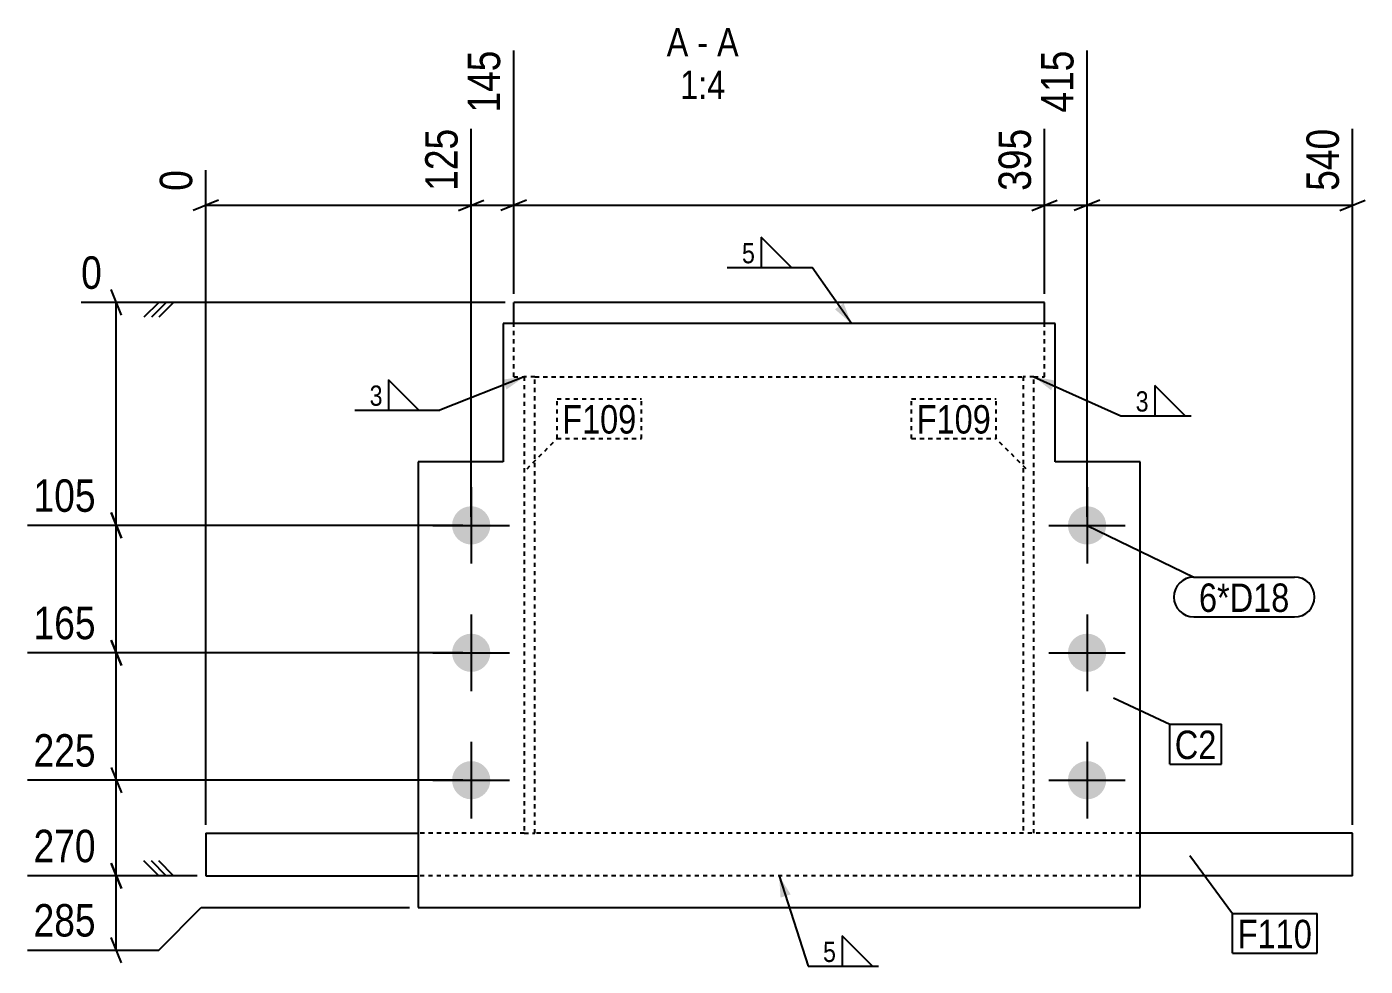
# Model space of a CAD drawing. Header units: millimetres. Extents: x 14 to 47490, y 10 to 2017.
# Drawn here: x 29928 to 30559, y 10 to 452 of the extents above; entities that cross this region are included whole.
import ezdxf

# ---------------------------------------------------------------- set-up
doc = ezdxf.new("R2010")
doc.units = ezdxf.units.MM
doc.linetypes.add('DXK_LINE_DOT2', pattern=[3.9198, 1.9599, -1.9599])
for name, color, linetype in [('MÅLSÆTNING', 7, 'Continuous'), ('STÅL', 7, 'Continuous'), ('TEKST', 7, 'Continuous')]:
    doc.layers.add(name, color=color, linetype=linetype)
doc.styles.add('Arial Narrow', font='ARIALN.TTF', dxfattribs={"height": 0.2})

msp = doc.modelspace()

# ---------------------------------------------------------------- hatches: boundary and pattern name
at = {"layer": 'STÅL', "linetype": 'Continuous'}
for points in [[(30146.56, 217.19, -1), (30128.56, 217.19, -1)], [(30436.57, 217.19, -1), (30418.57, 217.19, -1)], [(30146.56, 157.19, -1), (30128.56, 157.19, -1)], [(30436.57, 157.19, -1), (30418.57, 157.19, -1)], [(30146.56, 97.19, -1), (30128.56, 97.19, -1)], [(30436.57, 97.19, -1), (30418.57, 97.19, -1)]]:
    msp.add_hatch(color=96, dxfattribs=at).paths.add_polyline_path(points)
at = {"layer": 'TEKST', "linetype": 'Continuous'}
for points in [[(30312.93, 321.82), (30316.6, 312.19), (30308.83, 318.96)], [(30152.35, 285.85), (30162.57, 287.19), (30154.18, 281.19)], [(30410.65, 280.81), (30402.56, 287.19), (30412.71, 285.37)], [(30283.24, 41.9), (30282.57, 52.19), (30288, 43.43)]]:
    msp.add_hatch(color=3, dxfattribs=at).paths.add_polyline_path(points)

# ---------------------------------------------------------------- linework, layer by layer
at = {"layer": 'MÅLSÆTNING', "color": 7, "linetype": 'Continuous'}
for p, q in [((30157.57, 326.19), (30157.57, 440.79)), ((30157.57, 326.19), (30157.57, 440.79)), ((30427.57, 221.19), (30427.57, 440.79)), ((30427.57, 221.19), (30427.57, 440.79)), ((30137.56, 221.19), (30137.56, 403.99)), ((30137.56, 221.19), (30137.56, 403.99)), ((30407.57, 326.19), (30407.57, 403.99)), ((30407.57, 326.19), (30407.57, 403.99)), ((30552.57, 76.19), (30552.57, 403.99)), ((30012.57, 76.19), (30012.57, 384.49)), ((30018.57, 370.34), (30006.57, 365.54)), ((30012.57, 367.94), (30137.56, 367.94)), ((30131.56, 365.54), (30143.56, 370.34)), ((30131.56, 365.54), (30143.56, 370.34)), ((30137.56, 367.94), (30157.57, 367.94)), ((30163.57, 370.34), (30151.57, 365.54)), ((30163.57, 370.34), (30151.57, 365.54)), ((30157.57, 367.94), (30407.57, 367.94)), ((30401.57, 365.54), (30413.57, 370.34)), ((30401.57, 365.54), (30413.57, 370.34)), ((30407.57, 367.94), (30427.57, 367.94)), ((30433.57, 370.34), (30421.57, 365.54)), ((30433.57, 370.34), (30421.57, 365.54)), ((30427.57, 367.94), (30552.57, 367.94)), ((30546.57, 365.54), (30558.57, 370.34)), ((29972.83, 316.19), (29968.03, 328.19)), ((30153.57, 322.19), (29953.88, 322.19)), ((29970.43, 217.19), (29970.43, 322.19)), ((29990.43, 322.19), (29983.43, 315.19)), ((29997.43, 322.19), (29983.43, 322.19)), ((29993.93, 322.19), (29986.93, 315.19)), ((29997.43, 322.19), (29990.43, 315.19)), ((29968.03, 223.19), (29972.83, 211.19)), ((29972.83, 211.19), (29968.03, 223.19)), ((30133.56, 217.19), (29928.55, 217.19)), ((30133.56, 217.19), (29928.55, 217.19)), ((29970.43, 157.19), (29970.43, 217.19)), ((29968.03, 163.19), (29972.83, 151.19)), ((29972.83, 151.19), (29968.03, 163.19)), ((30133.56, 157.19), (29928.55, 157.19)), ((30133.56, 157.19), (29928.55, 157.19)), ((29970.43, 97.19), (29970.43, 157.19)), ((29968.03, 103.19), (29972.83, 91.19)), ((29968.03, 103.19), (29972.83, 91.19)), ((30133.56, 97.19), (29928.55, 97.19)), ((30133.56, 97.19), (29928.55, 97.19)), ((29970.43, 52.19), (29970.43, 97.19)), ((29968.03, 58.19), (29972.83, 46.19)), ((29972.83, 46.19), (29968.03, 58.19)), ((29990.43, 52.19), (29983.43, 59.19)), ((29990.43, 52.19), (29983.43, 59.19)), ((29993.93, 52.19), (29986.93, 59.19)), ((29993.93, 52.19), (29986.93, 59.19)), ((29997.43, 52.19), (29990.43, 59.19)), ((29997.43, 52.19), (29990.43, 59.19)), ((30008.57, 52.19), (29928.55, 52.19)), ((30008.57, 52.19), (29928.55, 52.19)), ((29970.43, 17.19), (29970.43, 52.19)), ((29997.43, 52.19), (29983.43, 52.19)), ((29997.43, 52.19), (29983.43, 52.19)), ((29990.43, 17.19), (30010.43, 37.19)), ((30010.43, 37.19), (30108.57, 37.19)), ((29972.83, 11.19), (29968.03, 23.19)), ((29928.55, 17.19), (29990.43, 17.19))]:
    msp.add_line(p, q, dxfattribs=at)
at = {"layer": 'STÅL', "color": 2, "linetype": 'Continuous'}
for p, q in [((30407.57, 322.19), (30157.57, 322.19)), ((30157.57, 312.19), (30157.57, 322.19)), ((30407.57, 312.19), (30407.57, 322.19)), ((30412.57, 312.19), (30152.57, 312.19)), ((30152.57, 312.19), (30152.57, 247.19)), ((30412.57, 247.19), (30412.57, 312.19)), ((30152.57, 247.19), (30112.57, 247.19)), ((30112.57, 247.19), (30112.57, 37.19)), ((30452.57, 247.19), (30412.57, 247.19)), ((30452.57, 37.19), (30452.57, 247.19)), ((30012.57, 72.19), (30112.57, 72.19)), ((30012.57, 72.19), (30012.57, 52.19)), ((30552.57, 72.19), (30452.57, 72.19)), ((30552.57, 52.19), (30552.57, 72.19)), ((30012.57, 52.19), (30112.57, 52.19)), ((30552.57, 52.19), (30452.57, 52.19)), ((30112.57, 37.19), (30452.57, 37.19))]:
    msp.add_line(p, q, dxfattribs=at)
at = {"layer": 'STÅL', "color": 7, "linetype": 'DXK_LINE_DOT2'}
for p, q in [((30157.57, 287.19), (30157.57, 312.19)), ((30407.57, 287.19), (30407.57, 312.19)), ((30157.57, 287.19), (30162.57, 287.19)), ((30167.57, 287.19), (30162.57, 287.19)), ((30162.57, 287.19), (30162.57, 72.19)), ((30167.57, 287.19), (30397.56, 287.19)), ((30167.57, 72.19), (30167.57, 287.19)), ((30402.56, 287.19), (30397.56, 287.19)), ((30397.56, 287.19), (30397.56, 72.19)), ((30402.56, 287.19), (30407.57, 287.19)), ((30402.56, 72.19), (30402.56, 287.19)), ((30162.57, 72.19), (30112.57, 72.19)), ((30162.57, 72.19), (30167.57, 72.19)), ((30452.57, 72.19), (30167.57, 72.19)), ((30452.57, 52.19), (30112.57, 52.19))]:
    msp.add_line(p, q, dxfattribs=at)
at = {"layer": 'STÅL', "color": 96, "linetype": 'Continuous'}
for p, q in [((30137.56, 235.19), (30137.56, 199.19)), ((30427.57, 235.19), (30427.57, 199.19)), ((30119.56, 217.19), (30155.56, 217.19)), ((30409.57, 217.19), (30445.57, 217.19)), ((30137.56, 175.19), (30137.56, 139.19)), ((30427.57, 175.19), (30427.57, 139.19)), ((30119.56, 157.19), (30155.56, 157.19)), ((30409.57, 157.19), (30445.57, 157.19)), ((30137.56, 115.19), (30137.56, 79.19)), ((30427.57, 115.19), (30427.57, 79.19)), ((30119.56, 97.19), (30155.56, 97.19)), ((30409.57, 97.19), (30445.57, 97.19))]:
    msp.add_line(p, q, dxfattribs=at)
at = {"layer": 'TEKST', "color": 3, "linetype": 'Continuous'}
for p, q in [((30316.6, 312.19), (30298.18, 338.61)), ((30162.57, 287.19), (30122.81, 271.51)), ((30402.56, 287.19), (30443.46, 268.79)), ((30282.57, 52.19), (30296.25, 9.6))]:
    msp.add_line(p, q, dxfattribs=at)

# ---------------------------------------------------------------- wipeouts: each hides what was drawn before it
at = {"color": 0, "linetype": 'Continuous'}
for points, layer in [([(30154.37, 443.99), (30131.97, 443.99), (30131.97, 408.34), (30154.37, 408.34)], 'MÅLSÆTNING'), ([(30424.37, 443.99), (30401.97, 443.99), (30401.97, 408.34), (30424.37, 408.34)], 'MÅLSÆTNING'), ([(29963.92, 220.39), (29963.92, 242.79), (29928.27, 242.79), (29928.27, 220.39)], 'MÅLSÆTNING'), ([(29963.92, 160.39), (29963.92, 182.79), (29928.27, 182.79), (29928.27, 160.39)], 'MÅLSÆTNING'), ([(29963.92, 100.39), (29963.92, 122.79), (29928.27, 122.79), (29928.27, 100.39)], 'MÅLSÆTNING'), ([(29963.92, 55.39), (29963.92, 77.79), (29928.27, 77.79), (29928.27, 55.39)], 'MÅLSÆTNING'), ([(29963.92, 20.39), (29963.92, 42.79), (29928.27, 42.79), (29928.27, 20.39)], 'MÅLSÆTNING'), ([(30239.82, 437.98), (30239.82, 451.98), (30229.6, 451.98), (30229.6, 437.98)], 'TEKST'), ([(30249.12, 437.98), (30249.12, 451.98), (30244.02, 451.98), (30244.02, 437.98)], 'TEKST'), ([(30263.55, 437.98), (30263.55, 451.98), (30253.32, 451.98), (30253.32, 437.98)], 'TEKST'), ([(30257.24, 417.98), (30257.24, 431.98), (30235.91, 431.98), (30235.91, 417.98)], 'TEKST')]:
    msp.add_wipeout(points, dxfattribs=at).dxf.layer = layer
at = {"color": 0}
for points in [[(30271.98, 339.81), (30271.98, 351.41), (30264.28, 351.41), (30264.28, 339.81)], [(30096.61, 272.71), (30096.61, 284.31), (30088.92, 284.31), (30088.92, 272.71)], [(30457.35, 269.99), (30457.35, 281.59), (30449.66, 281.59), (30449.66, 269.99)], [(30215.36, 260.44), (30215.36, 274.44), (30180.4, 274.44), (30180.4, 260.44)], [(30382.31, 260.44), (30382.31, 274.44), (30347.35, 274.44), (30347.35, 260.44)], [(30522.9, 176.45), (30522.9, 190.45), (30480.27, 190.45), (30480.27, 176.45)], [(30488.5, 107.18), (30488.5, 121.18), (30468.89, 121.18), (30468.89, 107.18)], [(30533.49, 18.09), (30533.49, 32.09), (30498.53, 32.09), (30498.53, 18.09)], [(30310.14, 10.8), (30310.14, 22.4), (30302.45, 22.4), (30302.45, 10.8)]]:
    msp.add_wipeout(points, dxfattribs=at).dxf.layer = 'TEKST'

# ---------------------------------------------------------------- next in the draw order: linework, layer by layer
at = {"layer": 'TEKST', "color": 3, "linetype": 'Continuous'}
for p, q in [((30288.32, 338.61), (30274.03, 352.89)), ((30274.03, 352.89), (30274.03, 338.61)), ((30258.08, 338.61), (30298.18, 338.61)), ((30274.03, 338.61), (30288.32, 338.61)), ((30112.95, 271.51), (30098.67, 285.8)), ((30098.67, 285.8), (30098.67, 271.51)), ((30473.7, 268.79), (30459.41, 283.07)), ((30459.41, 283.07), (30459.41, 268.79)), ((30082.72, 271.51), (30122.81, 271.51)), ((30098.67, 271.51), (30112.95, 271.51)), ((30443.46, 268.79), (30476.55, 268.79)), ((30459.41, 268.79), (30473.7, 268.79)), ((30326.48, 9.6), (30312.2, 23.89)), ((30312.2, 23.89), (30312.2, 9.6)), ((30296.25, 9.6), (30329.34, 9.6)), ((30312.2, 9.6), (30326.48, 9.6))]:
    msp.add_line(p, q, dxfattribs=at)

# ---------------------------------------------------------------- next in the draw order: texts
at = {"layer": 'MÅLSÆTNING', "color": 3, "linetype": 'Continuous', "style": 'Arial Narrow'}
for s, p in [('145', (30151.17, 411.54)), ('415', (30421.17, 411.54))]:
    msp.add_text(s, height=15.271, rotation=90.00021, dxfattribs=at).set_placement(p)
for s, p in [('105', (29931.47, 223.59)), ('165', (29931.47, 163.59)), ('225', (29931.47, 103.59)), ('270', (29931.47, 58.59)), ('285', (29931.47, 23.59))]:
    msp.add_text(s, height=15.271, dxfattribs=at).set_placement(p)
at = {"layer": 'TEKST', "color": 3, "linetype": 'Continuous', "style": 'Arial Narrow'}
for s, height, p in [('A', 13.36, (30229.6, 437.98)), ('A', 13.36, (30253.32, 437.98)), ('-', 13.36, (30244.02, 437.98)), ('1:4', 13.362, (30235.91, 417.98))]:
    msp.add_text(s, height=height, dxfattribs=at).set_placement(p)
at = {"layer": 'TEKST', "color": 3, "style": 'Arial Narrow'}
for s, p in [('5', (30265.08, 340.61)), ('3', (30089.72, 273.51)), ('3', (30450.46, 270.79)), ('5', (30303.25, 11.6))]:
    msp.add_text(s, height=9.54, dxfattribs=at).set_placement(p)

# ---------------------------------------------------------------- next in the draw order: wipeouts: each hides what was drawn before it
at = {"color": 0, "linetype": 'Continuous'}
for points in [[(30134.36, 407.19), (30111.96, 407.19), (30111.96, 371.54), (30134.36, 371.54)], [(30404.37, 407.19), (30381.97, 407.19), (30381.97, 371.54), (30404.37, 371.54)], [(30549.37, 407.19), (30526.97, 407.19), (30526.97, 371.54), (30549.37, 371.54)], [(30009.37, 387.69), (29986.97, 387.69), (29986.97, 371.54), (30009.37, 371.54)], [(29966.83, 325.39), (29966.83, 347.79), (29950.68, 347.79), (29950.68, 325.39)]]:
    msp.add_wipeout(points, dxfattribs=at).dxf.layer = 'MÅLSÆTNING'
at = {"color": 0}
for points in [[(30215.36, 260.44), (30215.36, 274.44), (30180.4, 274.44), (30180.4, 260.44)], [(30382.31, 260.44), (30382.31, 274.44), (30347.35, 274.44), (30347.35, 260.44)], [(30522.9, 176.45), (30522.9, 190.45), (30480.27, 190.45), (30480.27, 176.45)], [(30488.5, 107.18), (30488.5, 121.18), (30468.89, 121.18), (30468.89, 107.18)], [(30533.49, 18.09), (30533.49, 32.09), (30498.53, 32.09), (30498.53, 18.09)]]:
    msp.add_wipeout(points, dxfattribs=at).dxf.layer = 'TEKST'

# ---------------------------------------------------------------- next in the draw order: linework, layer by layer
at = {"layer": 'TEKST', "color": 7, "linetype": 'DXK_LINE_DOT2'}
for p, q in [((30178, 276.84), (30217.76, 276.84)), ((30178, 258.04), (30178, 276.84)), ((30217.76, 258.04), (30217.76, 276.84)), ((30344.95, 276.84), (30384.71, 276.84)), ((30344.95, 258.04), (30344.95, 276.84)), ((30384.71, 258.04), (30384.71, 276.84)), ((30163.86, 243.89), (30178, 258.04)), ((30178, 258.04), (30217.76, 258.04)), ((30344.95, 258.04), (30384.71, 258.04)), ((30398.85, 243.89), (30384.71, 258.04))]:
    msp.add_line(p, q, dxfattribs=at)
at = {"layer": 'TEKST', "color": 7, "linetype": 'Continuous'}
for p, q in [((30427.57, 217.19), (30477.87, 192.85)), ((30477.87, 192.85), (30525.3, 192.85)), ((30477.87, 174.05), (30525.3, 174.05)), ((30439.98, 136.02), (30466.49, 123.58)), ((30466.49, 123.58), (30490.9, 123.58)), ((30466.49, 104.78), (30466.49, 123.58)), ((30490.9, 104.78), (30490.9, 123.58)), ((30466.49, 104.78), (30490.9, 104.78)), ((30475.9, 61.69), (30496.13, 34.49)), ((30496.13, 34.49), (30535.89, 34.49)), ((30496.13, 15.69), (30496.13, 34.49)), ((30535.89, 15.69), (30535.89, 34.49)), ((30496.13, 15.69), (30535.89, 15.69))]:
    msp.add_line(p, q, dxfattribs=at)
for centre, start, end in [((30477.87, 183.45), 90, 270), ((30525.3, 183.45), 270, 90)]:
    msp.add_arc(centre, 9.4, start, end, dxfattribs=at)

# ---------------------------------------------------------------- next in the draw order: texts
at = {"layer": 'MÅLSÆTNING', "color": 3, "linetype": 'Continuous', "style": 'Arial Narrow'}
for s, height, p in [('125', 15.271, (30131.16, 374.74)), ('395', 15.271, (30401.17, 374.74)), ('540', 15.271, (30546.17, 374.74)), ('0', 15.27, (30006.17, 374.74))]:
    msp.add_text(s, height=height, rotation=90.00021, dxfattribs=at).set_placement(p)
msp.add_text('0', height=15.27, dxfattribs=at).set_placement((29953.88, 328.59))
at = {"layer": 'TEKST', "color": 3, "style": 'Arial Narrow'}
for s, p in [('F109', (30180.4, 260.44)), ('F109', (30347.35, 260.44)), ('6*D18', (30480.27, 176.45)), ('C2', (30468.89, 107.18)), ('F110', (30498.53, 18.09))]:
    msp.add_text(s, height=13.362, dxfattribs=at).set_placement(p)

doc.saveas('drawing.dxf')
